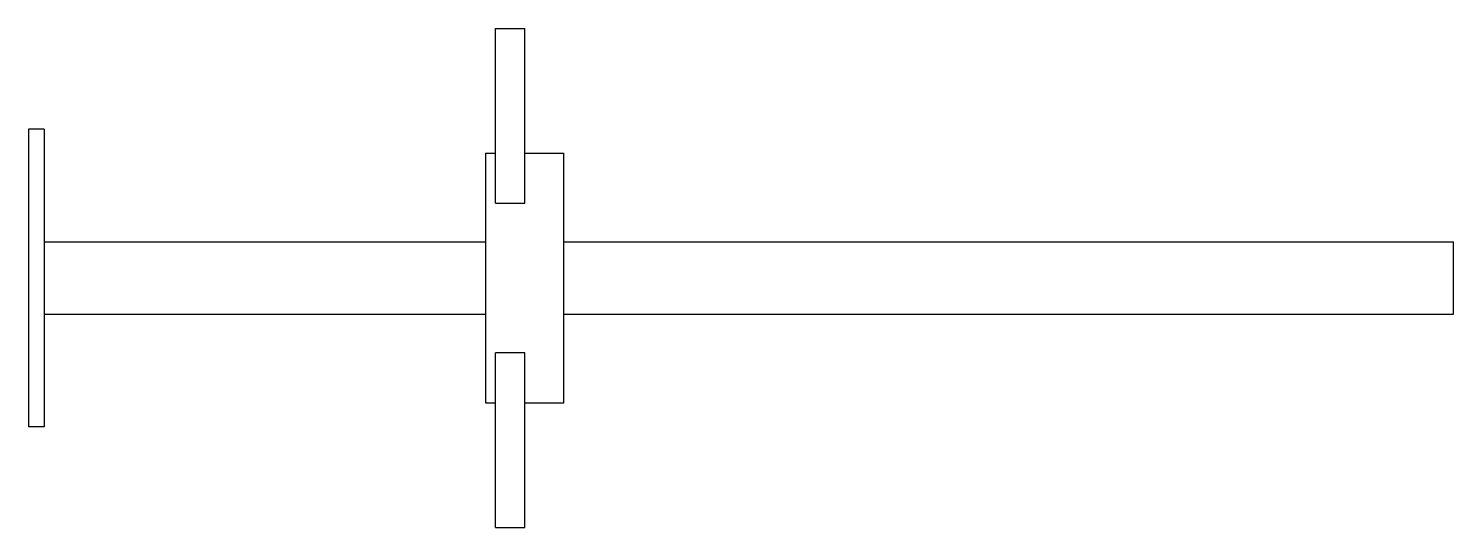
# Model space of a CAD drawing. Header units: millimetres. Extents: x 0 to 728, y -128 to 127.
import ezdxf

# ---------------------------------------------------------------- set-up
doc = ezdxf.new("R2010")
doc.units = ezdxf.units.MM
doc.layers.add('KwikScaf Matrix', color=7, linetype='Continuous')

# ---------------------------------------------------------------- blocks, each defined once
blk = doc.blocks.new('2D Jack Adjustable Screw')
at = {"color": 0, "extrusion": (1, -1.83691e-16, 2.30446e-16)}
for p, q in [((-35, 151.5), (-20, 151.5)), ((-35, 62.25), (-35, 151.5)), ((-20, 62.25), (-20, 151.5)), ((-265.5, 100), (-273.5, 100)), ((-273.5, 100), (-273.5, -52)), ((-265.5, 100), (-265.5, -52)), ((-40, 87.75), (-35, 87.75)), ((-40, 87.75), (-40, 24)), ((-20, 87.75), (0, 87.75)), ((0, 24), (0, 87.75)), ((-35, 62.25), (-20, 62.25)), ((-265.5, 42.5), (-40, 42.5)), ((0, 42.5), (454.5, 42.5)), ((454.5, 24), (454.5, 42.5)), ((-40, 24), (-40, -39.75)), ((0, -39.75), (0, 24)), ((454.5, 5.5), (454.5, 24)), ((-265.5, 5.5), (-40, 5.5)), ((0, 5.5), (454.5, 5.5)), ((-20, -14.25), (-35, -14.25)), ((-35, -103.5), (-35, -14.25)), ((-20, -103.5), (-20, -14.25)), ((-40, -39.75), (-35, -39.75)), ((-20, -39.75), (0, -39.75)), ((-265.5, -52), (-273.5, -52)), ((-35, -103.5), (-20, -103.5))]:
    blk.add_line(p, q, dxfattribs=at)

msp = doc.modelspace()

# ---------------------------------------------------------------- block references
at = {"layer": 'KwikScaf Matrix'}
msp.add_blockref('2D Jack Adjustable Screw', (273.5, -24), dxfattribs=at)

doc.saveas('drawing.dxf')
